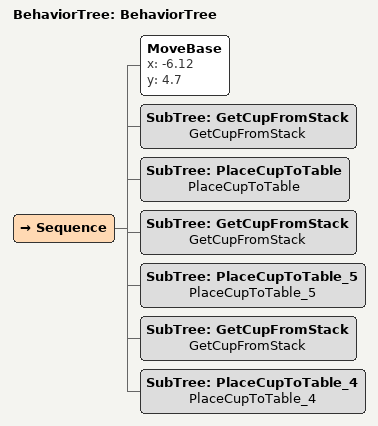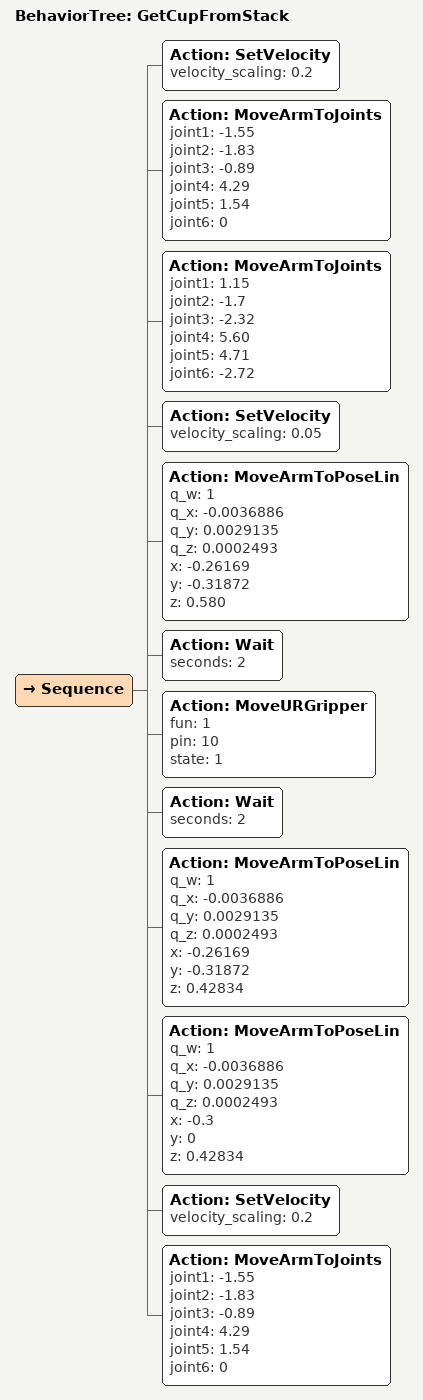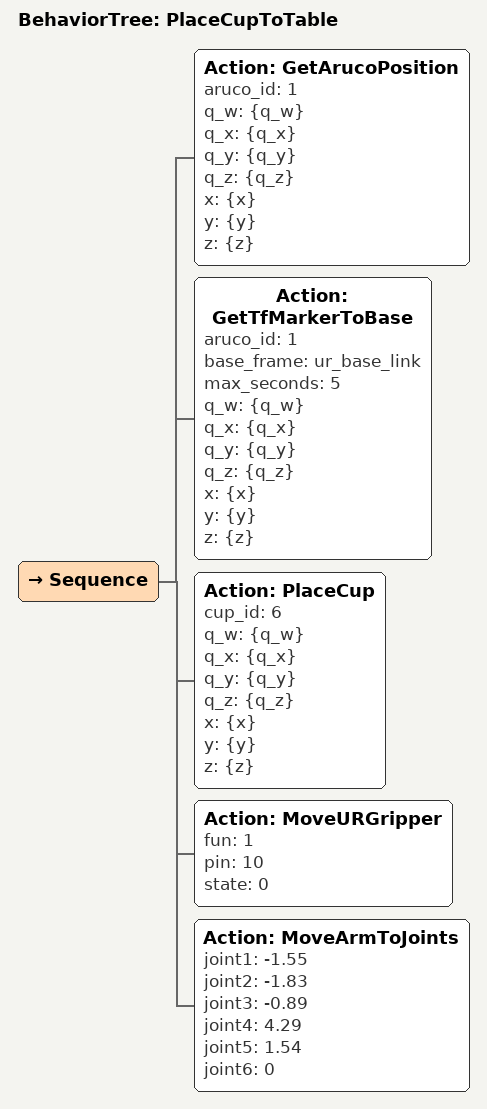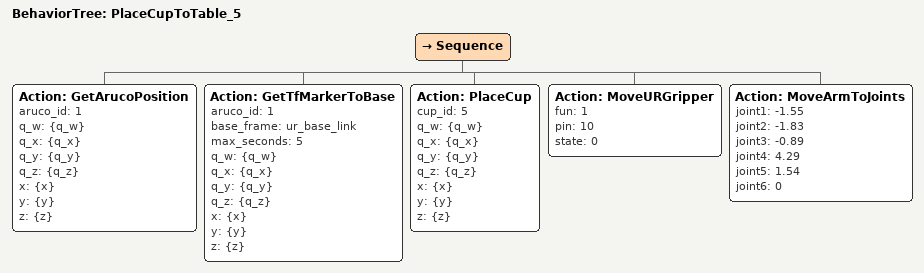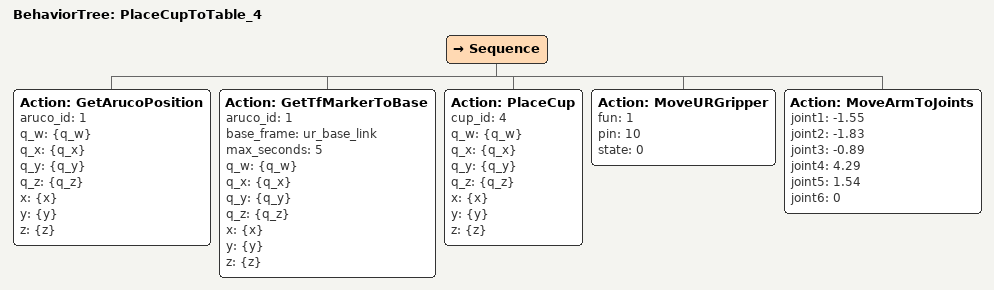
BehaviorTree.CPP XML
<?xml version="1.0"?>
<root main_tree_to_execute="BehaviorTree">
    <BehaviorTree ID="BehaviorTree">
        <Sequence>
            <MoveBase x="-6.12" y="4.7"/>
            <SubTree ID="GetCupFromStack" name="GetCupFromStack"/>
            <SubTree ID="PlaceCupToTable" name="PlaceCupToTable"/>
            <SubTree ID="GetCupFromStack" name="GetCupFromStack"/>
            <SubTree ID="PlaceCupToTable_5" name="PlaceCupToTable_5"/>
            <SubTree ID="GetCupFromStack" name="GetCupFromStack"/>
            <SubTree ID="PlaceCupToTable_4" name="PlaceCupToTable_4"/>
        </Sequence>
    </BehaviorTree>

    <BehaviorTree ID="GetCupFromStack">
        <Sequence>
            <Action ID="SetVelocity" velocity_scaling="0.2"/>
            <!-- Mid/ Home Pose -->
            <Action ID="MoveArmToJoints" joint1="-1.55" joint2="-1.83" joint3="-0.89" joint4="4.29" joint5="1.54" joint6="0"/>
            <!-- Approach cup pose -->
            <Action ID="MoveArmToJoints" joint1="1.15" joint2="-1.7" joint3="-2.32" joint4="5.60" joint5="4.71" joint6="-2.72"/>
            <Action ID="SetVelocity" velocity_scaling="0.05"/>
            <!-- Move upwards to get cup -->
            <Action ID="MoveArmToPoseLin" q_w="1" q_x="-0.0036886" q_y="0.0029135" q_z="0.0002493" x="-0.26169" y="-0.31872" z="0.580"/>
            <Action ID="Wait" seconds="2"/>
            <Action ID="MoveURGripper" fun="1" pin="10" state="1"/>
            <Action ID="Wait" seconds="2"/>
            <!-- Exit cup pose -->
            <Action ID="MoveArmToPoseLin" q_w="1" q_x="-0.0036886" q_y="0.0029135" q_z="0.0002493" x="-0.26169" y="-0.31872" z="0.42834"/>
            <!-- Get away from stack before rotating -->
            <Action ID="MoveArmToPoseLin" q_w="1" q_x="-0.0036886" q_y="0.0029135" q_z="0.0002493" x="-0.3" y="0" z="0.42834"/>
            <Action ID="SetVelocity" velocity_scaling="0.2"/>
            <!-- Mid/ Home Pose -->
            <Action ID="MoveArmToJoints" joint1="-1.55" joint2="-1.83" joint3="-0.89" joint4="4.29" joint5=" 1.54" joint6="0"/>
        </Sequence>
    </BehaviorTree>

    <BehaviorTree ID="PlaceCupToTable">
        <Sequence>
            <Action ID="GetArucoPosition" aruco_id="1" q_w="{q_w}" q_x="{q_x}" q_y="{q_y}" q_z="{q_z}" x="{x}" y="{y}" z="{z}"/>
            <Action ID="GetTfMarkerToBase" aruco_id="1" base_frame="ur_base_link" max_seconds="5" q_w="{q_w}" q_x="{q_x}" q_y="{q_y}" q_z="{q_z}" x="{x}" y="{y}" z="{z}"/>
            <Action ID="PlaceCup" cup_id="6" q_w="{q_w}" q_x="{q_x}" q_y="{q_y}" q_z="{q_z}" x="{x}" y="{y}" z="{z}"/>
            <Action ID="MoveURGripper" fun="1" pin="10" state="0"/>
            <Action ID="MoveArmToJoints" joint1="-1.55" joint2="-1.83" joint3="-0.89" joint4="4.29" joint5="1.54" joint6="0"/>
        </Sequence>
    </BehaviorTree>

    <BehaviorTree ID="PlaceCupToTable_5">
        <Sequence>
            <Action ID="GetArucoPosition" aruco_id="1" q_w="{q_w}" q_x="{q_x}" q_y="{q_y}" q_z="{q_z}" x="{x}" y="{y}" z="{z}"/>
            <Action ID="GetTfMarkerToBase" aruco_id="1" base_frame="ur_base_link" max_seconds="5" q_w="{q_w}" q_x="{q_x}" q_y="{q_y}" q_z="{q_z}" x="{x}" y="{y}" z="{z}"/>
            <Action ID="PlaceCup" cup_id="5" q_w="{q_w}" q_x="{q_x}" q_y="{q_y}" q_z="{q_z}" x="{x}" y="{y}" z="{z}"/>
            <Action ID="MoveURGripper" fun="1" pin="10" state="0"/>
            <Action ID="MoveArmToJoints" joint1="-1.55" joint2="-1.83" joint3="-0.89" joint4="4.29" joint5="1.54" joint6="0"/>
        </Sequence>
    </BehaviorTree>

    <BehaviorTree ID="PlaceCupToTable_4">
        <Sequence>
            <Action ID="GetArucoPosition" aruco_id="1" q_w="{q_w}" q_x="{q_x}" q_y="{q_y}" q_z="{q_z}" x="{x}" y="{y}" z="{z}"/>
            <Action ID="GetTfMarkerToBase" aruco_id="1" base_frame="ur_base_link" max_seconds="5" q_w="{q_w}" q_x="{q_x}" q_y="{q_y}" q_z="{q_z}" x="{x}" y="{y}" z="{z}"/>
            <Action ID="PlaceCup" cup_id="4" q_w="{q_w}" q_x="{q_x}" q_y="{q_y}" q_z="{q_z}" x="{x}" y="{y}" z="{z}"/>
            <Action ID="MoveURGripper" fun="1" pin="10" state="0"/>
            <Action ID="MoveArmToJoints" joint1="-1.55" joint2="-1.83" joint3="-0.89" joint4="4.29" joint5="1.54" joint6="0"/>
        </Sequence>
    </BehaviorTree>

</root>
